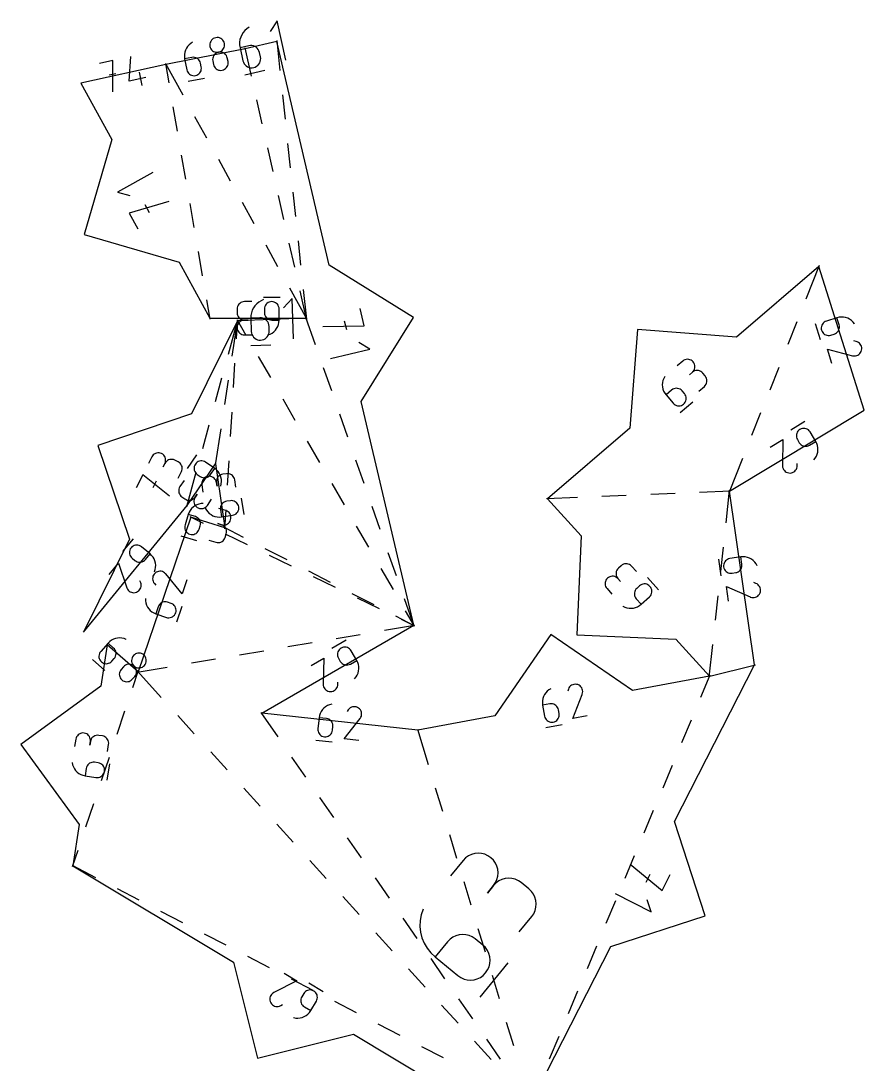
# Model space of a CAD drawing. Extents: x -2 to 214, y 3 to 282.
# Drawn here: x 163.34 to 182.45, y 21.53 to 45.17 of the extents above; entities that cross this region are included whole.
import ezdxf

# ---------------------------------------------------------------- set-up
doc = ezdxf.new("R2010")
doc.units = 0
doc.layers.add('Layer_1', color=7, linetype='CONTINUOUS')

msp = doc.modelspace()

# ---------------------------------------------------------------- linework, layer by layer
at = {"layer": 'Layer_1', "color": 1}
for points in [[(169.345056, 44.281035), (169.143083, 45.173058), (168.989689, 44.929793)], [(168.511618, 45.030081), (168.511618, 45.030081), (168.459689, 44.995967), (168.414107, 44.955507), (168.375245, 44.909554), (168.343477, 44.858952), (168.319167, 44.804532), (168.302696, 44.747135), (168.294434, 44.687604), (168.294748, 44.626775), (168.304012, 44.565487), (168.371142, 44.269005), (168.371142, 44.269005), (168.38241, 44.234098), (168.399223, 44.202641), (168.420891, 44.175071), (168.446721, 44.151819), (168.476027, 44.133323), (168.508112, 44.120017), (168.542282, 44.112329), (168.577852, 44.110707), (168.614128, 44.115557), (168.614128, 44.115557), (168.649032, 44.126822), (168.680468, 44.143628), (168.708006, 44.165288), (168.731219, 44.191119), (168.749676, 44.220428), (168.762944, 44.25253), (168.770592, 44.286736), (168.77218, 44.322359), (168.767301, 44.358717), (168.74496, 44.457396), (168.74496, 44.457396), (168.733706, 44.492289), (168.716924, 44.523704), (168.695303, 44.551213), (168.669518, 44.574391), (168.640259, 44.592809), (168.608202, 44.606038), (168.574032, 44.613658), (168.538433, 44.615246), (168.502086, 44.61036), (168.304002, 44.565508)], [(167.229987, 44.689421), (167.229987, 44.689421), (167.186423, 44.662469), (167.147949, 44.630154), (167.114886, 44.593166), (167.087564, 44.55218), (167.066302, 44.507878), (167.051436, 44.460952), (167.043283, 44.412074), (167.042154, 44.361937), (167.048409, 44.311222), (167.097043, 44.065375), (167.097043, 44.065375), (167.105541, 44.036352), (167.118689, 44.010052), (167.135923, 43.986843), (167.156687, 43.967101), (167.180418, 43.951198), (167.206559, 43.939507), (167.234549, 43.932399), (167.263826, 43.930247), (167.293829, 43.933422), (167.293829, 43.933422), (167.322845, 43.941917), (167.349131, 43.955058), (167.372315, 43.972287), (167.392029, 43.993052), (167.407897, 44.016787), (167.419556, 44.042942), (167.426629, 44.070959), (167.428746, 44.100286), (167.425535, 44.130353), (167.40935, 44.21218), (167.40935, 44.21218), (167.400862, 44.241192), (167.387742, 44.267456), (167.370544, 44.290616), (167.349819, 44.310298), (167.326119, 44.326134), (167.3, 44.337762), (167.272014, 44.34481), (167.242712, 44.346927), (167.212648, 44.343716), (167.048395, 44.311222)], [(167.950278, 44.660536), (167.950278, 44.660536), (167.941808, 44.689421), (167.928688, 44.715625), (167.911473, 44.738757), (167.890722, 44.758449), (167.867002, 44.774324), (167.840864, 44.785997), (167.812878, 44.793099), (167.783594, 44.795251), (167.753576, 44.792076), (167.753576, 44.792076), (167.72461, 44.783592), (167.698349, 44.770454), (167.675172, 44.753231), (167.655451, 44.732488), (167.639559, 44.708778), (167.627871, 44.682669), (167.620763, 44.654718), (167.618611, 44.625498), (167.621786, 44.595561), (167.621786, 44.595561), (167.630284, 44.566538), (167.643429, 44.540231), (167.660665, 44.517015), (167.68143, 44.497263), (167.705165, 44.481356), (167.731306, 44.469655), (167.759295, 44.462546), (167.788576, 44.460394), (167.818579, 44.463569), (167.818579, 44.463569), (167.847535, 44.472053), (167.873786, 44.485194), (167.896959, 44.502428), (167.91668, 44.523199), (167.932565, 44.546948), (167.944246, 44.573117), (167.951347, 44.601145), (167.953499, 44.630475), (167.950289, 44.66055)], [(169.134469, 44.724829), (169.206471, 44.049796)], [(167.70303, 44.184801), (167.70303, 44.184801), (167.711525, 44.155792), (167.724663, 44.129524), (167.741885, 44.106371), (167.762639, 44.086693), (167.786357, 44.07086), (167.812483, 44.059236), (167.840462, 44.052184), (167.869729, 44.050068), (167.899732, 44.053278), (167.899732, 44.053278), (167.928692, 44.061745), (167.954953, 44.074843), (167.978137, 44.092017), (167.997868, 44.112714), (168.013771, 44.136385), (168.025469, 44.16248), (168.032578, 44.190449), (168.03473, 44.219736), (168.031555, 44.249796), (168.015366, 44.33162), (168.015366, 44.33162), (168.006871, 44.360643), (167.99373, 44.386946), (167.9765, 44.410155), (167.955739, 44.429897), (167.932011, 44.445803), (167.905874, 44.457494), (167.877881, 44.464599), (167.848601, 44.466751), (167.818583, 44.463576), (167.818583, 44.463576), (167.789616, 44.455092), (167.763355, 44.441951), (167.740182, 44.424718), (167.720465, 44.40395), (167.704579, 44.380204), (167.692902, 44.354046), (167.685808, 44.326025), (167.683656, 44.296705), (167.686866, 44.266645), (167.703055, 44.184822)], [(168.562806, 43.921374), (168.417603, 44.562668)], [(165.421881, 43.564025), (165.422361, 44.273697), (165.121593, 44.207043)], [(166.168119, 43.887144), (165.792577, 43.803921), (165.825992, 44.363144)], [(166.088871, 43.711835), (166.022302, 44.012218)], [(166.614189, 44.204828), (167.007437, 43.49354)], [(166.696912, 43.769758), (166.621139, 44.207276)], [(168.416481, 43.953565), (168.862495, 44.054552)], [(165.489107, 43.97251), (165.338746, 43.939186)], [(167.127308, 43.804411), (167.497146, 43.877574)], [(168.807821, 42.839257), (168.685312, 43.380319)], [(169.26531, 43.498172), (169.32415, 42.946547)], [(166.886251, 42.676524), (166.791583, 43.223143)], [(167.275852, 43.00804), (167.544266, 42.522547)], [(169.38299, 42.394919), (169.44183, 41.843295)], [(167.075594, 41.58329), (166.980923, 42.129909)], [(169.052836, 41.757143), (168.93033, 42.298202)], [(167.812681, 42.037047), (168.081095, 41.551554)], [(166.331131, 41.733852), (165.529824, 41.293967), (165.805809, 41.213646)], [(169.297851, 40.675025), (169.175345, 41.216084)], [(169.50067, 41.29167), (169.559509, 40.740042)], [(166.691701, 41.077033), (165.792601, 40.815286), (165.988217, 40.458956)], [(166.149436, 41.011173), (166.247229, 40.833034)], [(167.264933, 40.490057), (167.170265, 41.036675)], [(168.349506, 41.066058), (168.617921, 40.580562)], [(168.886335, 40.095065), (169.15475, 39.609569)], [(169.542869, 39.592907), (169.42036, 40.133966)], [(169.618349, 40.188418), (169.677189, 39.636793)], [(167.454276, 39.396823), (167.359605, 39.943442)], [(181.43033, 39.630298), (181.127001, 38.867424)], [(169.423164, 39.124073), (169.816416, 38.412778)], [(169.810578, 38.410559), (169.665375, 39.051849)], [(169.736029, 39.085169), (169.808031, 38.410135)], [(167.624721, 38.412686), (167.548944, 38.850204)], [(168.57243, 38.81051), (168.404995, 38.81069), (168.404995, 38.81069), (168.374878, 38.808009), (168.346532, 38.800255), (168.32043, 38.78789), (168.297048, 38.771394), (168.276852, 38.751247), (168.260314, 38.727921), (168.247906, 38.701897), (168.240106, 38.673646), (168.23739, 38.64366), (168.237302, 38.559822), (168.237302, 38.559822), (168.239983, 38.529836), (168.247723, 38.501582), (168.260074, 38.47553), (168.276559, 38.452169), (168.296713, 38.431972), (168.320064, 38.415423), (168.346137, 38.402999), (168.374465, 38.395178), (168.404575, 38.392426), (168.488413, 38.392334), (168.404575, 38.392426), (168.404575, 38.392426), (168.374458, 38.389745), (168.346113, 38.381984), (168.320014, 38.369601), (168.296628, 38.353077), (168.276432, 38.332884), (168.259894, 38.309498), (168.24749, 38.283393), (168.239687, 38.255044), (168.23697, 38.224923), (168.23697, 38.224923), (168.239651, 38.194941), (168.247395, 38.166683), (168.259746, 38.140634), (168.276231, 38.11727), (168.296385, 38.097077), (168.319735, 38.080524), (168.345809, 38.0681), (168.374134, 38.060279), (168.404247, 38.057527), (168.571682, 38.057347)], [(168.839345, 38.85587), (168.839345, 38.85587), (168.781963, 38.832029), (168.729635, 38.800784), (168.682888, 38.762885), (168.642238, 38.719095), (168.608205, 38.670161), (168.58132, 38.616845), (168.562097, 38.559897), (168.551062, 38.500076), (168.548734, 38.438139), (168.559395, 38.134337), (168.559395, 38.134337), (168.563953, 38.097941), (168.574603, 38.063902), (168.59075, 38.032772), (168.611793, 38.005115), (168.637133, 37.981479), (168.666174, 37.962418), (168.698312, 37.948494), (168.732955, 37.940253), (168.769499, 37.938242), (168.769499, 37.938242), (168.805888, 37.9428), (168.839906, 37.953447), (168.871004, 37.969593), (168.898626, 37.99064), (168.922223, 38.015994), (168.941245, 38.045056), (168.955138, 38.07724), (168.963354, 38.111939), (168.965329, 38.148568), (168.961784, 38.249681), (168.961784, 38.249681), (168.957233, 38.286063), (168.946607, 38.320057), (168.930496, 38.351116), (168.909485, 38.378692), (168.884173, 38.402247), (168.855146, 38.421223), (168.822998, 38.43508), (168.788316, 38.443268), (168.751698, 38.445244), (168.548723, 38.438125)], [(169.211127, 38.904095), (168.834124, 38.904518)], [(168.937735, 38.05613), (168.937735, 38.05613), (168.98572, 38.074062), (169.029764, 38.098248), (169.069406, 38.128075), (169.104204, 38.162944), (169.133696, 38.202247), (169.157438, 38.24537), (169.174971, 38.291711), (169.185844, 38.34067), (169.189608, 38.391632), (169.189876, 38.642242), (169.189876, 38.642242), (169.187195, 38.672362), (169.179434, 38.700725), (169.167058, 38.726852), (169.150545, 38.750266), (169.130373, 38.770494), (169.107015, 38.787061), (169.080952, 38.799493), (169.052659, 38.807314), (169.02261, 38.810065), (169.02261, 38.810065), (168.992493, 38.807384), (168.964148, 38.799627), (168.938049, 38.787251), (168.914663, 38.770734), (168.894467, 38.750552), (168.877929, 38.72717), (168.865521, 38.701071), (168.857722, 38.672725), (168.855005, 38.642609), (168.854917, 38.559198), (168.854917, 38.559198), (168.857598, 38.529088), (168.865338, 38.500767), (168.877689, 38.474697), (168.894178, 38.45135), (168.914328, 38.431193), (168.937679, 38.414693), (168.963752, 38.402318), (168.99208, 38.394539), (169.02219, 38.391823), (169.189629, 38.391643)], [(169.518471, 37.964538), (169.486396, 38.878578), (169.290326, 38.668185)], [(170.180853, 38.25081), (171.117214, 38.261729), (171.02438, 38.657478)], [(168.041147, 37.621218), (168.253286, 38.398928)], [(168.124956, 37.576917), (168.250803, 38.399457)], [(168.222782, 37.970592), (168.248792, 38.399672)], [(168.236339, 38.39673), (168.438043, 38.048016)], [(170.014988, 37.833972), (169.798351, 38.453146)], [(170.720907, 38.168761), (170.674495, 38.36661)], [(180.92203, 38.35192), (180.717063, 37.836423)], [(181.336283, 38.312021), (181.449369, 37.952424)], [(182.227107, 38.306574), (182.227107, 38.306574), (182.195565, 38.346928), (182.15925, 38.381645), (182.118871, 38.410467), (182.075155, 38.433151), (182.028803, 38.449442), (181.980536, 38.459097), (181.931073, 38.461884), (181.88112, 38.457517), (181.831396, 38.445766), (181.592357, 38.370589), (181.592357, 38.370589), (181.564438, 38.358979), (181.53973, 38.343037), (181.518546, 38.323373), (181.501189, 38.300584), (181.487974, 38.275261), (181.479207, 38.248002), (181.4752, 38.21941), (181.476258, 38.190076), (181.482693, 38.160601), (181.482693, 38.160601), (181.494303, 38.13269), (181.510234, 38.107999), (181.529891, 38.086836), (181.552677, 38.069511), (181.578003, 38.056327), (181.605272, 38.047596), (181.63389, 38.043624), (181.663266, 38.044718), (181.692804, 38.051184), (181.772366, 38.076203), (181.772366, 38.076203), (181.80027, 38.087806), (181.824947, 38.103713), (181.846086, 38.123334), (181.863386, 38.146081), (181.876537, 38.171365), (181.885244, 38.198596), (181.889195, 38.227181), (181.888101, 38.256536), (181.881632, 38.286063), (181.831407, 38.445769)], [(168.545115, 37.815987), (169.002135, 37.832024)], [(170.351975, 37.521329), (171.241924, 37.730093), (170.997612, 37.881519)], [(181.718204, 37.411718), (181.61775, 37.731126), (182.185719, 37.585408), (182.185719, 37.585408), (182.186248, 37.585193), (182.186813, 37.584995), (182.187377, 37.584808), (182.187941, 37.584635), (182.188506, 37.584477), (182.189106, 37.584328), (182.189705, 37.584194), (182.19034, 37.584067), (182.191011, 37.583944), (182.191011, 37.583944), (182.221011, 37.579989), (182.250372, 37.5814), (182.278538, 37.58781), (182.304954, 37.598856), (182.329056, 37.614166), (182.350293, 37.633382), (182.368105, 37.656126), (182.38193, 37.682037), (182.391215, 37.710743), (182.391215, 37.710743), (182.394976, 37.740757), (182.393459, 37.770129), (182.386979, 37.798292), (182.375898, 37.824694), (182.360573, 37.848774), (182.341347, 37.869973), (182.318568, 37.887742), (182.292589, 37.901514), (182.263753, 37.910733), (182.216926, 37.919055)], [(168.155648, 36.863117), (168.189215, 37.416854)], [(168.715806, 37.567811), (168.993573, 37.087603)], [(178.699407, 36.782115), (178.82659, 36.891014), (178.82659, 36.891014), (178.847711, 36.912654), (178.864171, 36.936995), (178.875926, 36.963376), (178.882932, 36.991122), (178.885155, 37.019566), (178.882509, 37.048036), (178.874974, 37.075866), (178.862503, 37.102381), (178.84504, 37.126917), (178.790515, 37.1906), (178.790515, 37.1906), (178.768967, 37.211622), (178.744693, 37.228023), (178.718358, 37.239749), (178.69063, 37.246741), (178.662185, 37.248964), (178.633688, 37.246318), (178.605808, 37.238768), (178.579219, 37.226255), (178.554584, 37.208726), (178.490904, 37.154197), (178.554584, 37.208726), (178.554584, 37.208726), (178.575702, 37.230365), (178.592155, 37.254714), (178.603903, 37.281105), (178.610888, 37.308876), (178.613075, 37.337352), (178.610394, 37.365871), (178.602809, 37.393758), (178.590271, 37.420354), (178.572728, 37.444988), (178.572728, 37.444988), (178.55118, 37.46601), (178.526905, 37.482411), (178.500567, 37.494137), (178.472842, 37.501129), (178.444394, 37.503317), (178.415897, 37.500671), (178.38802, 37.493121), (178.361428, 37.480608), (178.336797, 37.463075), (178.209613, 37.354176)], [(170.381404, 36.786712), (170.198196, 37.31034)], [(180.512095, 37.320923), (180.307124, 36.80542)], [(167.749167, 36.550817), (167.895157, 37.086019)], [(167.957157, 36.480169), (168.041055, 37.028541)], [(177.930919, 37.116721), (177.930919, 37.116721), (177.906182, 37.071862), (177.888508, 37.02483), (177.877847, 36.976376), (177.874147, 36.927255), (177.877357, 36.878223), (177.887425, 36.830037), (177.904298, 36.783449), (177.927924, 36.739217), (177.958256, 36.698091), (178.12125, 36.507728), (178.12125, 36.507728), (178.142896, 36.486604), (178.167255, 36.470136), (178.193657, 36.458368), (178.221439, 36.451351), (178.249922, 36.449128), (178.278433, 36.451774), (178.30631, 36.459313), (178.332874, 36.471805), (178.357459, 36.489299), (178.357459, 36.489299), (178.378576, 36.510935), (178.395033, 36.535284), (178.406781, 36.561668), (178.413773, 36.589432), (178.41596, 36.617904), (178.413279, 36.646412), (178.405698, 36.674299), (178.39316, 36.700892), (178.375617, 36.725523), (178.321366, 36.788885), (178.321366, 36.788885), (178.299741, 36.809999), (178.275421, 36.826452), (178.249072, 36.838193), (178.221357, 36.845174), (178.192934, 36.847362), (178.164469, 36.84468), (178.136624, 36.837089), (178.11006, 36.824547), (178.085439, 36.807004), (177.958252, 36.698105)], [(169.271339, 36.607395), (169.549102, 36.12719)], [(178.275643, 36.295166), (178.562017, 36.540367)], [(168.088511, 35.755641), (168.122078, 36.309379)], [(170.74782, 35.739456), (170.564612, 36.26308)], [(180.102157, 36.289923), (179.897189, 35.774423)], [(167.457187, 35.480418), (167.603177, 36.015621)], [(181.106279, 36.092438), (180.783092, 35.8984)], [(181.309274, 35.225028), (181.309274, 35.225028), (181.341137, 35.265136), (181.3664, 35.308562), (181.38498, 35.354558), (181.396813, 35.40237), (181.401815, 35.451243), (181.39991, 35.500428), (181.391034, 35.549171), (181.375106, 35.596718), (181.352056, 35.642315), (181.223073, 35.85715), (181.223073, 35.85715), (181.205254, 35.881579), (181.183982, 35.901875), (181.159908, 35.917877), (181.13369, 35.929423), (181.105979, 35.936348), (181.077429, 35.9385), (181.048688, 35.935713), (181.020416, 35.927822), (180.993263, 35.91467), (180.993263, 35.91467), (180.96884, 35.896855), (180.948559, 35.875596), (180.932578, 35.851537), (180.92106, 35.825329), (180.914167, 35.797622), (180.91205, 35.769068), (180.914872, 35.740313), (180.922803, 35.712006), (180.935993, 35.6848), (180.978923, 35.613295), (180.978923, 35.613295), (180.996727, 35.588873), (181.017964, 35.568602), (181.041985, 35.552635), (181.068147, 35.541135), (181.095805, 35.534259), (181.124316, 35.532178), (181.153033, 35.535), (181.181315, 35.542941), (181.20851, 35.556138), (181.352045, 35.642311)], [(167.74741, 35.109257), (167.873256, 35.931797)], [(169.826869, 35.646982), (170.104632, 35.166774)], [(180.32023, 35.510591), (180.607299, 35.682944), (180.598427, 35.096652), (180.598427, 35.096652), (180.598342, 35.096053), (180.598279, 35.095488), (180.598226, 35.094924), (180.598187, 35.094324), (180.598166, 35.093724), (180.598162, 35.093125), (180.59817, 35.09249), (180.598194, 35.091855), (180.598233, 35.091184), (180.598233, 35.091184), (180.601408, 35.061092), (180.609645, 35.032877), (180.622465, 35.00699), (180.639381, 34.983887), (180.659906, 34.964029), (180.683552, 34.947875), (180.709831, 34.935877), (180.738254, 34.928494), (180.768339, 34.926165), (180.768339, 34.926165), (180.798403, 34.929517), (180.8266, 34.937878), (180.852466, 34.950761), (180.875545, 34.967705), (180.895374, 34.988237), (180.911493, 35.011887), (180.923438, 35.03819), (180.930754, 35.06667), (180.932977, 35.096861), (180.930119, 35.144337)], [(166.902098, 34.807692), (166.976298, 34.957707), (166.976298, 34.957707), (166.987223, 34.985887), (166.992804, 35.014723), (166.993263, 35.043588), (166.988818, 35.071845), (166.979684, 35.098857), (166.966088, 35.123996), (166.948245, 35.146627), (166.926376, 35.166111), (166.900697, 35.181816), (166.825584, 35.218971), (166.825584, 35.218971), (166.797528, 35.22984), (166.768776, 35.235396), (166.739961, 35.235855), (166.711728, 35.231396), (166.684713, 35.222262), (166.659553, 35.208649), (166.636883, 35.190774), (166.617346, 35.168838), (166.601581, 35.143053), (166.564426, 35.06794), (166.601581, 35.143053), (166.601581, 35.143053), (166.612503, 35.171233), (166.618077, 35.200073), (166.618521, 35.228944), (166.614048, 35.257212), (166.604879, 35.284246), (166.591227, 35.309416), (166.573313, 35.332079), (166.551349, 35.351608), (166.525557, 35.367374), (166.525557, 35.367374), (166.497501, 35.378243), (166.468746, 35.383799), (166.439934, 35.384258), (166.411702, 35.379799), (166.384686, 35.370665), (166.359526, 35.357052), (166.336856, 35.339173), (166.317319, 35.317241), (166.301554, 35.291456), (166.22735, 35.141441)], [(167.320291, 35.336693), (167.107143, 35.025726)], [(179.692219, 35.258923), (179.38889, 34.496045)], [(167.865915, 34.632358), (167.865915, 34.632358), (167.878199, 34.682089), (167.883095, 34.732099), (167.880838, 34.781657), (167.871697, 34.830065), (167.855907, 34.876593), (167.83371, 34.920535), (167.805354, 34.961168), (167.771081, 34.997776), (167.73114, 35.029649), (167.524426, 35.171335), (167.524426, 35.171335), (167.498052, 35.186138), (167.470261, 35.195741), (167.44171, 35.200274), (167.413061, 35.19985), (167.384977, 35.194619), (167.35812, 35.184692), (167.333143, 35.170192), (167.310717, 35.151255), (167.291498, 35.127993), (167.291498, 35.127993), (167.276702, 35.101627), (167.267107, 35.073849), (167.262587, 35.04532), (167.263011, 35.016692), (167.268271, 34.988628), (167.278233, 34.961782), (167.292775, 34.936809), (167.311768, 34.914365), (167.335087, 34.895114), (167.403889, 34.847955), (167.403889, 34.847955), (167.430245, 34.833159), (167.457995, 34.82356), (167.486481, 34.819037), (167.51506, 34.819461), (167.543078, 34.824717), (167.569878, 34.834676), (167.594809, 34.849214), (167.617224, 34.868204), (167.636465, 34.891523), (167.731129, 35.029632)], [(168.021377, 34.648162), (168.054944, 35.201904)], [(171.114236, 34.692196), (170.931028, 35.215824)], [(166.702517, 34.404146), (166.101254, 34.888475), (165.95266, 34.58807)], [(167.037007, 34.756656), (166.942343, 34.618547), (166.942343, 34.618547), (166.927547, 34.59218), (166.917948, 34.564406), (166.913419, 34.53588), (166.913842, 34.507267), (166.919074, 34.479221), (166.928994, 34.452406), (166.943472, 34.427472), (166.962384, 34.405088), (166.9856, 34.385907), (167.054752, 34.338508), (167.054752, 34.338508), (167.081006, 34.32378), (167.108699, 34.31422), (167.137171, 34.309715), (167.165764, 34.310138), (167.19381, 34.31537), (167.220653, 34.325304), (167.245626, 34.33981), (167.268073, 34.358779), (167.287328, 34.38209), (167.334727, 34.451242), (167.287328, 34.38209), (167.287328, 34.38209), (167.272532, 34.35572), (167.26294, 34.327943), (167.258428, 34.29941), (167.258852, 34.270778), (167.264118, 34.242708), (167.274088, 34.215858), (167.288633, 34.190881), (167.30763, 34.168438), (167.330952, 34.149187), (167.330952, 34.149187), (167.357206, 34.134458), (167.384899, 34.124898), (167.413375, 34.120386), (167.441964, 34.120809), (167.470014, 34.126044), (167.496853, 34.135975), (167.52183, 34.150485), (167.544273, 34.169454), (167.563528, 34.192765), (167.658192, 34.330871)], [(167.099057, 34.16751), (167.311197, 34.945219)], [(168.209358, 34.603988), (168.184992, 34.769645), (168.184992, 34.769645), (168.177936, 34.799042), (168.166108, 34.825945), (168.150053, 34.849951), (168.130308, 34.870663), (168.107413, 34.887688), (168.081917, 34.900628), (168.054355, 34.909084), (168.025268, 34.912661), (167.995201, 34.910968), (167.912256, 34.898765), (167.912256, 34.898765), (167.882989, 34.891734), (167.856171, 34.879934), (167.832214, 34.863897), (167.81152, 34.844162), (167.794499, 34.821267), (167.781548, 34.795744), (167.773082, 34.768132), (167.769497, 34.73896), (167.771191, 34.708777), (167.78339, 34.625835), (167.771191, 34.708777), (167.771191, 34.708777), (167.764132, 34.738177), (167.752296, 34.765077), (167.736223, 34.78908), (167.716447, 34.809788), (167.693513, 34.826806), (167.667954, 34.839735), (167.640314, 34.84818), (167.611125, 34.851743), (167.580934, 34.850015), (167.580934, 34.850015), (167.551664, 34.842984), (167.524846, 34.831187), (167.500889, 34.81515), (167.480195, 34.795415), (167.463173, 34.77252), (167.450223, 34.746997), (167.441756, 34.719381), (167.438172, 34.690214), (167.439865, 34.66003), (167.464232, 34.494373)], [(166.402085, 34.739677), (166.3278, 34.589492)], [(170.382399, 34.686566), (170.660166, 34.206361)], [(179.41926, 34.517596), (178.720048, 34.488241)], [(179.319093, 33.798328), (179.399484, 34.538727)], [(167.516686, 34.132034), (167.516686, 34.132034), (167.541462, 34.087196), (167.571843, 34.047177), (167.60716, 34.012333), (167.646755, 33.983025), (167.689953, 33.959614), (167.736093, 33.942452), (167.784508, 33.9319), (167.834528, 33.928323), (167.885491, 33.932073), (168.133433, 33.968547), (168.133433, 33.968547), (168.162838, 33.975606), (168.189754, 33.987441), (168.213786, 34.00351), (168.234525, 34.023277), (168.251579, 34.046197), (168.26454, 34.071731), (168.273017, 34.099336), (168.276605, 34.128471), (168.274911, 34.158599), (168.274911, 34.158599), (168.267856, 34.187996), (168.256024, 34.214898), (168.239955, 34.238901), (168.220189, 34.25961), (168.197262, 34.276631), (168.17171, 34.28956), (168.144077, 34.298009), (168.114891, 34.301572), (168.084701, 34.299844), (168.002179, 34.287705), (168.002179, 34.287705), (167.972786, 34.280656), (167.945904, 34.268845), (167.921926, 34.252808), (167.901249, 34.233077), (167.884263, 34.210185), (167.871365, 34.184669), (167.862948, 34.157064), (167.859403, 34.1279), (167.861131, 34.097716), (167.885501, 33.932062)], [(168.395572, 33.98591), (168.340705, 34.358902)], [(175.948717, 34.371902), (175.249508, 34.342551)], [(177.057251, 34.418437), (176.502984, 34.395171)], [(178.165784, 34.464972), (177.611518, 34.441706)], [(167.472102, 34.235314), (167.472102, 34.235314), (167.42096, 34.232421), (167.37173, 34.222374), (167.325022, 34.205635), (167.281458, 34.182644), (167.241643, 34.15385), (167.206189, 34.119698), (167.175709, 34.080631), (167.150817, 34.037095), (167.13212, 33.98954), (167.057592, 33.750269), (167.057592, 33.750269), (167.051217, 33.720706), (167.050229, 33.691316), (167.054304, 33.662699), (167.063137, 33.63544), (167.076409, 33.610146), (167.093804, 33.587402), (167.115013, 33.567805), (167.139722, 33.551948), (167.167609, 33.540433), (167.167609, 33.540433), (167.197165, 33.534055), (167.226534, 33.533067), (167.25513, 33.537152), (167.282361, 33.545997), (167.30763, 33.559289), (167.330353, 33.576716), (167.349935, 33.597968), (167.365789, 33.622726), (167.377321, 33.650683), (167.402125, 33.730319), (167.402125, 33.730319), (167.408503, 33.759865), (167.409491, 33.789212), (167.405424, 33.817766), (167.396597, 33.844951), (167.383322, 33.870175), (167.365913, 33.892855), (167.344675, 33.912399), (167.319928, 33.928224), (167.291974, 33.939749), (167.132113, 33.98954)], [(167.597437, 33.406561), (167.757298, 33.35677), (167.757298, 33.35677), (167.786854, 33.350395), (167.816223, 33.349408), (167.844815, 33.353482), (167.872036, 33.362305), (167.897298, 33.375566), (167.920003, 33.392944), (167.939564, 33.414121), (167.95539, 33.438787), (167.96688, 33.466622), (167.991814, 33.546667), (167.991814, 33.546667), (167.998154, 33.576092), (167.999142, 33.605373), (167.995067, 33.633912), (167.986244, 33.661111), (167.97298, 33.686374), (167.955588, 33.7091), (167.934365, 33.728693), (167.909628, 33.744557), (167.881681, 33.756093), (167.801635, 33.781024), (167.881681, 33.756093), (167.881681, 33.756093), (167.911236, 33.749719), (167.940609, 33.748731), (167.969205, 33.752823), (167.996436, 33.761671), (168.021709, 33.774974), (168.044435, 33.792408), (168.064021, 33.813663), (168.079875, 33.838428), (168.091404, 33.866386), (168.091404, 33.866386), (168.097746, 33.895811), (168.098734, 33.925092), (168.09466, 33.953635), (168.085837, 33.98083), (168.072572, 34.006093), (168.055177, 34.028819), (168.033957, 34.048416), (168.00922, 34.064276), (167.981273, 34.075812), (167.821409, 34.125607)], [(167.9618, 33.665352), (167.98781, 34.094428)], [(171.480653, 33.64494), (171.297444, 34.168565)], [(167.166198, 33.939203), (167.467199, 33.793047)], [(167.943434, 33.697694), (168.37672, 33.473607)], [(170.937929, 33.726153), (171.215695, 33.245945)], [(165.880665, 33.436967), (165.64193, 33.145244)], [(166.959692, 33.506461), (167.319642, 33.394344)], [(167.966238, 33.550741), (168.465277, 33.308432)], [(166.3645, 32.688969), (166.3645, 32.688969), (166.380957, 32.737472), (166.39008, 32.786875), (166.392048, 32.836444), (166.387049, 32.885445), (166.375263, 32.93314), (166.35688, 32.9788), (166.332073, 33.021688), (166.301035, 33.061068), (166.263948, 33.096212), (166.070026, 33.254909), (166.070026, 33.254909), (166.045007, 33.271892), (166.018132, 33.283816), (165.990072, 33.290755), (165.961497, 33.292766), (165.93307, 33.289943), (165.905469, 33.28233), (165.87936, 33.270004), (165.85541, 33.253039), (165.834289, 33.231495), (165.834289, 33.231495), (165.81731, 33.20648), (165.805393, 33.179623), (165.798471, 33.151584), (165.796475, 33.123027), (165.799336, 33.094621), (165.806984, 33.067027), (165.819349, 33.040914), (165.836367, 33.016943), (165.857967, 32.995783), (165.922512, 32.942965), (165.922512, 32.942965), (165.947513, 32.925986), (165.974345, 32.914069), (166.002345, 32.907151), (166.030853, 32.90514), (166.05921, 32.907998), (166.086754, 32.915646), (166.112828, 32.928015), (166.136771, 32.945033), (166.15792, 32.96663), (166.263948, 33.096194)], [(168.869476, 33.218763), (169.362233, 32.963924)], [(171.847069, 32.597677), (171.663861, 33.121309)], [(179.199328, 32.695301), (179.259212, 33.246813)], [(165.337112, 32.623973), (165.549167, 32.883099), (165.738686, 32.328211), (165.738686, 32.328211), (165.738806, 32.327647), (165.73894, 32.327082), (165.739085, 32.326518), (165.739247, 32.325953), (165.739427, 32.325389), (165.739628, 32.324824), (165.739847, 32.324225), (165.740087, 32.323625), (165.740348, 32.32299), (165.740348, 32.32299), (165.753485, 32.295731), (165.770764, 32.27195), (165.791568, 32.251909), (165.815288, 32.235872), (165.841309, 32.224106), (165.86902, 32.216882), (165.897807, 32.214447), (165.927055, 32.217093), (165.956153, 32.22507), (165.956153, 32.22507), (165.98332, 32.23838), (166.007041, 32.255761), (166.027043, 32.276621), (166.043049, 32.300359), (166.054782, 32.32638), (166.061975, 32.354084), (166.064346, 32.382874), (166.061619, 32.412151), (166.053523, 32.441322), (166.034808, 32.485046)], [(168.964313, 33.066123), (169.463353, 32.823818)], [(177.289883, 32.691438), (177.177008, 32.815108), (177.177008, 32.815108), (177.154713, 32.83553), (177.129859, 32.851211), (177.103119, 32.862126), (177.075168, 32.868247), (177.046667, 32.869552), (177.018294, 32.86601), (176.990717, 32.8576), (176.964608, 32.844293), (176.94064, 32.826065), (176.878717, 32.769547), (176.878717, 32.769547), (176.85839, 32.747346), (176.842762, 32.722564), (176.831879, 32.695869), (176.825765, 32.667933), (176.82446, 32.639435), (176.828009, 32.611033), (176.836437, 32.583407), (176.849786, 32.557227), (176.868091, 32.533164), (176.924606, 32.471241), (176.868091, 32.533164), (176.868091, 32.533164), (176.845792, 32.553583), (176.820932, 32.569257), (176.794181, 32.580162), (176.766206, 32.586265), (176.737673, 32.587535), (176.709257, 32.583954), (176.68162, 32.575487), (176.655437, 32.562113), (176.63137, 32.543797), (176.63137, 32.543797), (176.611043, 32.521593), (176.595419, 32.496811), (176.584532, 32.470116), (176.578418, 32.442183), (176.577113, 32.413682), (176.580659, 32.38528), (176.58909, 32.357658), (176.602436, 32.331478), (176.620741, 32.307411), (176.733616, 32.183742)], [(179.144055, 32.97178), (179.197924, 32.598689)], [(180.022443, 32.823328), (180.022443, 32.823328), (179.997791, 32.868229), (179.967523, 32.908322), (179.932301, 32.943258), (179.89279, 32.972669), (179.84966, 32.996196), (179.803569, 33.013478), (179.755193, 33.024154), (179.705187, 33.027865), (179.654221, 33.024252), (179.406211, 32.988442), (179.406211, 32.988442), (179.376789, 32.981464), (179.349844, 32.969702), (179.325774, 32.9537), (179.304985, 32.933991), (179.287872, 32.911116), (179.274844, 32.885621), (179.266292, 32.858045), (179.26263, 32.828923), (179.264253, 32.798796), (179.264253, 32.798796), (179.271228, 32.769381), (179.282986, 32.74245), (179.298988, 32.718408), (179.318697, 32.697647), (179.341575, 32.680569), (179.367091, 32.667569), (179.3947, 32.659053), (179.423871, 32.655409), (179.454062, 32.657032), (179.536608, 32.668952), (179.536608, 32.668952), (179.566016, 32.675923), (179.592926, 32.68766), (179.616943, 32.70363), (179.637669, 32.723305), (179.654715, 32.746147), (179.667679, 32.771625), (179.676171, 32.799205), (179.67979, 32.828355), (179.678132, 32.858542), (179.65421, 33.024238)], [(167.099177, 32.503073), (166.991361, 32.186073), (166.619424, 32.639379), (166.619424, 32.639379), (166.61911, 32.639873), (166.618789, 32.640367), (166.618454, 32.640825), (166.618105, 32.641284), (166.617741, 32.641742), (166.617353, 32.642201), (166.616944, 32.64266), (166.616507, 32.643154), (166.616045, 32.643647), (166.616045, 32.643647), (166.59419, 32.664574), (166.569672, 32.680795), (166.543164, 32.692278), (166.51533, 32.698984), (166.486836, 32.700889), (166.458349, 32.697972), (166.43054, 32.690154), (166.404071, 32.677433), (166.379609, 32.659766), (166.379609, 32.659766), (166.358831, 32.637781), (166.342705, 32.613189), (166.331282, 32.586642), (166.324608, 32.558801), (166.322731, 32.530318), (166.325705, 32.501852), (166.333572, 32.474057), (166.346385, 32.447591), (166.364189, 32.423105), (166.397037, 32.388713)], [(169.854986, 32.709081), (170.347742, 32.454237)], [(171.493462, 32.765737), (171.771225, 32.285532)], [(169.962392, 32.581509), (170.461432, 32.3392)], [(176.979791, 31.912734), (176.979791, 31.912734), (177.025409, 31.88943), (177.072978, 31.873258), (177.121746, 31.864136), (177.170962, 31.861984), (177.219864, 31.866746), (177.267711, 31.878331), (177.313741, 31.896676), (177.3572, 31.921691), (177.397346, 31.953311), (177.582449, 32.122256), (177.582449, 32.122256), (177.602875, 32.144555), (177.618566, 32.169426), (177.629488, 32.196191), (177.635623, 32.224177), (177.636928, 32.252717), (177.633386, 32.281129), (177.624969, 32.308752), (177.611641, 32.33491), (177.593378, 32.358928), (177.593378, 32.358928), (177.571082, 32.379346), (177.546225, 32.395027), (177.519481, 32.405935), (177.49151, 32.412042), (177.462984, 32.413312), (177.434571, 32.409738), (177.406942, 32.401275), (177.380759, 32.387901), (177.356696, 32.369588), (177.295086, 32.313359), (177.295086, 32.313359), (177.274668, 32.291074), (177.258994, 32.266246), (177.248093, 32.23954), (177.241993, 32.211615), (177.240723, 32.183138), (177.244308, 32.154775), (177.252774, 32.127184), (177.266152, 32.101029), (177.284468, 32.076973), (177.397343, 31.953304)], [(177.790013, 32.283317), (177.535864, 32.561775)], [(179.376422, 32.021824), (179.328575, 32.353223), (179.865764, 32.118174), (179.865764, 32.118174), (179.866258, 32.117874), (179.866752, 32.117592), (179.867281, 32.117321), (179.86781, 32.11706), (179.868339, 32.116813), (179.868904, 32.116569), (179.869468, 32.116336), (179.870068, 32.116111), (179.870703, 32.115885), (179.870703, 32.115885), (179.899677, 32.107161), (179.928883, 32.103844), (179.957712, 32.105644), (179.98556, 32.112304), (180.011811, 32.123547), (180.035859, 32.139098), (180.05709, 32.158687), (180.074898, 32.182041), (180.08867, 32.208884), (180.08867, 32.208884), (180.097204, 32.237907), (180.100414, 32.267142), (180.098544, 32.295981), (180.091852, 32.323819), (180.080592, 32.350048), (180.06502, 32.374062), (180.045391, 32.395257), (180.02196, 32.413022), (179.994983, 32.426753), (179.950099, 32.442486)], [(170.840498, 32.199398), (171.333251, 31.944555)], [(166.159695, 32.082209), (166.159695, 32.082209), (166.161275, 32.031014), (166.170042, 31.981543), (166.185567, 31.934426), (166.207419, 31.890287), (166.235168, 31.849742), (166.268389, 31.813424), (166.306648, 31.781945), (166.349517, 31.755935), (166.396567, 31.736017), (166.633803, 31.65533), (166.633803, 31.65533), (166.663186, 31.64819), (166.692534, 31.646426), (166.721246, 31.649777), (166.748717, 31.657902), (166.77435, 31.67051), (166.797535, 31.687313), (166.817671, 31.708003), (166.834156, 31.732288), (166.846391, 31.759865), (166.846391, 31.759865), (166.853527, 31.789241), (166.855277, 31.818574), (166.851936, 31.847262), (166.843801, 31.874708), (166.831168, 31.900313), (166.814337, 31.923476), (166.793601, 31.943599), (166.769267, 31.960088), (166.741619, 31.972336), (166.662661, 31.999193), (166.662661, 31.999193), (166.633295, 32.006333), (166.60399, 32.008097), (166.575338, 32.004756), (166.547937, 31.996635), (166.522382, 31.98402), (166.499261, 31.967207), (166.479177, 31.946488), (166.462717, 31.922157), (166.450475, 31.894517), (166.396567, 31.736017)], [(170.960468, 32.096895), (171.459507, 31.854586)], [(172.246914, 31.454874), (172.030277, 32.074049)], [(179.079563, 31.592274), (179.139448, 32.143786)], [(166.874952, 31.551162), (166.996332, 31.908046)], [(171.826008, 31.689712), (172.259297, 31.465627)], [(172.048992, 31.805324), (172.250696, 31.45661)], [(171.577056, 31.363639), (172.261463, 31.479527)], [(171.958546, 31.612277), (172.259547, 31.466128)], [(170.483117, 31.17841), (171.030088, 31.271024)], [(165.724473, 31.157331), (165.724473, 31.157331), (165.676622, 31.175623), (165.627593, 31.186612), (165.57813, 31.19046), (165.52897, 31.187324), (165.480855, 31.177358), (165.434525, 31.160714), (165.390724, 31.137554), (165.350186, 31.108027), (165.31366, 31.072294), (165.147695, 30.88451), (165.147695, 30.88451), (165.129778, 30.860151), (165.116838, 30.833749), (165.10884, 30.805968), (165.105736, 30.777485), (165.107486, 30.74897), (165.114047, 30.721097), (165.125375, 30.694533), (165.141423, 30.669955), (165.162152, 30.648029), (165.162152, 30.648029), (165.186504, 30.630112), (165.212896, 30.617182), (165.240656, 30.609199), (165.269118, 30.60613), (165.297619, 30.607894), (165.325485, 30.614491), (165.352052, 30.625861), (165.376652, 30.641958), (165.398619, 30.662744), (165.453853, 30.725242), (165.453853, 30.725242), (165.471771, 30.749587), (165.4847, 30.77595), (165.49268, 30.803668), (165.495756, 30.832084), (165.493975, 30.860532), (165.487374, 30.888352), (165.476004, 30.914878), (165.459904, 30.939452), (165.439118, 30.961405), (165.31366, 31.072287)], [(169.389181, 30.99318), (169.936149, 31.085795)], [(170.711512, 31.135699), (170.38527, 30.946846)], [(170.900644, 30.265167), (170.900644, 30.265167), (170.933141, 30.304755), (170.959092, 30.347773), (170.978406, 30.393468), (170.991001, 30.441086), (170.996783, 30.489872), (170.995654, 30.539085), (170.987561, 30.587958), (170.972395, 30.635753), (170.950071, 30.681713), (170.824532, 30.898579), (170.824532, 30.898579), (170.807105, 30.923291), (170.78616, 30.943922), (170.762344, 30.960305), (170.736316, 30.972267), (170.708718, 30.979637), (170.680203, 30.982248), (170.651424, 30.979919), (170.623032, 30.972483), (170.595671, 30.959769), (170.595671, 30.959769), (170.570966, 30.942345), (170.550349, 30.921407), (170.533987, 30.897606), (170.522053, 30.871588), (170.514719, 30.843994), (170.512143, 30.815479), (170.514507, 30.786682), (170.521986, 30.758251), (170.534742, 30.730837), (170.576525, 30.658659), (170.576525, 30.658659), (170.593939, 30.633957), (170.614848, 30.613348), (170.638611, 30.597), (170.664586, 30.585083), (170.692131, 30.577767), (170.720603, 30.575227), (170.749362, 30.577626), (170.777768, 30.585111), (170.805171, 30.597871), (170.950061, 30.681744)], [(178.939292, 30.300363), (179.019679, 31.040759)], [(166.13839, 30.567141), (166.13839, 30.567141), (166.15622, 30.591394), (166.169093, 30.617719), (166.177044, 30.64544), (166.180117, 30.673881), (166.178346, 30.702368), (166.171777, 30.730227), (166.160446, 30.756787), (166.144391, 30.781372), (166.123655, 30.803308), (166.123655, 30.803308), (166.099338, 30.82119), (166.072968, 30.834102), (166.045215, 30.842082), (166.01676, 30.845186), (165.988269, 30.843422), (165.960421, 30.836878), (165.933892, 30.825579), (165.90935, 30.80957), (165.88747, 30.788894), (165.88747, 30.788894), (165.869549, 30.764545), (165.856606, 30.738136), (165.848605, 30.710351), (165.845497, 30.681864), (165.847243, 30.653342), (165.853798, 30.625462), (165.865118, 30.598894), (165.881166, 30.574313), (165.901892, 30.552384), (165.901892, 30.552384), (165.926202, 30.534509), (165.952568, 30.521608), (165.980328, 30.513635), (166.008801, 30.510566), (166.03732, 30.51233), (166.06521, 30.518916), (166.091799, 30.530272), (166.116416, 30.546362), (166.13839, 30.567141)], [(168.295242, 30.807951), (168.842213, 30.900562)], [(169.916281, 30.566471), (170.206063, 30.73422), (170.187835, 30.148143), (170.187835, 30.148143), (170.187743, 30.147544), (170.187669, 30.146979), (170.187609, 30.146415), (170.187563, 30.145815), (170.187531, 30.145215), (170.187517, 30.144615), (170.187514, 30.14398), (170.187528, 30.143345), (170.187556, 30.142675), (170.187556, 30.142675), (170.190237, 30.112537), (170.198023, 30.084192), (170.21043, 30.0581), (170.226976, 30.034736), (170.247179, 30.014553), (170.270565, 29.998022), (170.296649, 29.985608), (170.324953, 29.977769), (170.354992, 29.974982), (170.354992, 29.974982), (170.385108, 29.977875), (170.413433, 29.985781), (170.439503, 29.998252), (170.46285, 30.014825), (170.483004, 30.035039), (170.499496, 30.058428), (170.511861, 30.084537), (170.519633, 30.112897), (170.522349, 30.143049), (170.520233, 30.190561)], [(164.95856, 30.702174), (165.241051, 30.452513)], [(165.610187, 30.475165), (165.610187, 30.475165), (165.592276, 30.450816), (165.579365, 30.424439), (165.571403, 30.396703), (165.568344, 30.36827), (165.570143, 30.339811), (165.576747, 30.311987), (165.58811, 30.285466), (165.604186, 30.260916), (165.624922, 30.239001), (165.624922, 30.239001), (165.649222, 30.221112), (165.67556, 30.208179), (165.703278, 30.20016), (165.731701, 30.197021), (165.760167, 30.198749), (165.788008, 30.205279), (165.814558, 30.216589), (165.839147, 30.232644), (165.861107, 30.253412), (165.916345, 30.315914), (165.916345, 30.315914), (165.93427, 30.34027), (165.94721, 30.366671), (165.955211, 30.394449), (165.958319, 30.422929), (165.956569, 30.45144), (165.950011, 30.479313), (165.938683, 30.505878), (165.922632, 30.530463), (165.901892, 30.552395), (165.901892, 30.552395), (165.877575, 30.570281), (165.851201, 30.583189), (165.823445, 30.591162), (165.794972, 30.594231), (165.76646, 30.592456), (165.738577, 30.585873), (165.711995, 30.574518), (165.687389, 30.558434), (165.665425, 30.537663), (165.610187, 30.475165)], [(165.969929, 30.414219), (166.654335, 30.530103)], [(167.201306, 30.622718), (167.748274, 30.715336)], [(178.92015, 30.317067), (179.987416, 30.582501)], [(165.872664, 30.063357), (165.998874, 30.438956)], [(166.519853, 29.838602), (165.976861, 30.434324)], [(178.950249, 30.342894), (178.738276, 29.836115)], [(175.34727, 30.039985), (175.34727, 30.039985), (175.303384, 30.013569), (175.264526, 29.981731), (175.231019, 29.945144), (175.203202, 29.904497), (175.181411, 29.860467), (175.165974, 29.813728), (175.157228, 29.764963), (175.1555, 29.714847), (175.161137, 29.664065), (175.206776, 29.417675), (175.206776, 29.417675), (175.214918, 29.388556), (175.227745, 29.362098), (175.244696, 29.338684), (175.265214, 29.318696), (175.288748, 29.302507), (175.31474, 29.290498), (175.342638, 29.283055), (175.371883, 29.28055), (175.401919, 29.283372), (175.401919, 29.283372), (175.431033, 29.291511), (175.457474, 29.304331), (175.480863, 29.321274), (175.500823, 29.341792), (175.516981, 29.365333), (175.528954, 29.391343), (175.536366, 29.419269), (175.538835, 29.44856), (175.536013, 29.478663), (175.520822, 29.560669), (175.520822, 29.560669), (175.512691, 29.589777), (175.499892, 29.6162), (175.482976, 29.639565), (175.462494, 29.659493), (175.438992, 29.675615), (175.413021, 29.687557), (175.385123, 29.694944), (175.355853, 29.697413), (175.325757, 29.694591), (175.161141, 29.664097)], [(176.173825, 29.426342), (175.844591, 29.365358), (176.058092, 29.911468), (176.058092, 29.911468), (176.058375, 29.911997), (176.058639, 29.912527), (176.05889, 29.913056), (176.059126, 29.913585), (176.059355, 29.914149), (176.059574, 29.914714), (176.059782, 29.915313), (176.059987, 29.915913), (176.060188, 29.916548), (176.060188, 29.916548), (176.067751, 29.945843), (176.069903, 29.975159), (176.06694, 30.003896), (176.059179, 30.031455), (176.046902, 30.057239), (176.030406, 30.08065), (176.009988, 30.101086), (175.985946, 30.117953), (175.958574, 30.130645), (175.958574, 30.130645), (175.929237, 30.138019), (175.8999, 30.140065), (175.871159, 30.137066), (175.843607, 30.12927), (175.817847, 30.116975), (175.794472, 30.100462), (175.774075, 30.080008), (175.757254, 30.055888), (175.744603, 30.028386), (175.730669, 29.982913)], [(170.380649, 29.688915), (170.380649, 29.688915), (170.331027, 29.676208), (170.284665, 29.656861), (170.242067, 29.631437), (170.203756, 29.600484), (170.170238, 29.564561), (170.142037, 29.52422), (170.119661, 29.480017), (170.103627, 29.432509), (170.094448, 29.382245), (170.067439, 29.133124), (170.067439, 29.133124), (170.066874, 29.102891), (170.071563, 29.073868), (170.081081, 29.046573), (170.094998, 29.021533), (170.112894, 28.99927), (170.134347, 28.980308), (170.158932, 28.965166), (170.186226, 28.954375), (170.21581, 28.948448), (170.21581, 28.948448), (170.246036, 28.947884), (170.275042, 28.952572), (170.302311, 28.96209), (170.327323, 28.976014), (170.349555, 28.993928), (170.368489, 29.015406), (170.383609, 29.040029), (170.39439, 29.067377), (170.400316, 29.097028), (170.409305, 29.179941), (170.409305, 29.179941), (170.40987, 29.21016), (170.405195, 29.239144), (170.395699, 29.266379), (170.381799, 29.291348), (170.363913, 29.313538), (170.342461, 29.332433), (170.317862, 29.347518), (170.290528, 29.358277), (170.260881, 29.364193), (170.09444, 29.382238)], [(170.996267, 28.863831), (170.663386, 28.89992), (171.024666, 29.361759), (171.024666, 29.361759), (171.025089, 29.362183), (171.025477, 29.362606), (171.025866, 29.363029), (171.026254, 29.363453), (171.026642, 29.363911), (171.026994, 29.364405), (171.027382, 29.364899), (171.027771, 29.365428), (171.028159, 29.365993), (171.028159, 29.365993), (171.043815, 29.391883), (171.054296, 29.419347), (171.059722, 29.447721), (171.06018, 29.476349), (171.05582, 29.504571), (171.046739, 29.531731), (171.033045, 29.557166), (171.014859, 29.580224), (170.992281, 29.600244), (170.992281, 29.600244), (170.966295, 29.615728), (170.938775, 29.626103), (170.91038, 29.631461), (170.881752, 29.631885), (170.853544, 29.627503), (170.826412, 29.618395), (170.801001, 29.604654), (170.777965, 29.58638), (170.757956, 29.563661), (170.731554, 29.524108)], [(165.519265, 29.011634), (165.695965, 29.537496)], [(167.267265, 29.018616), (166.893557, 29.428607)], [(169.165263, 28.945323), (168.78216, 29.499935)], [(178.52421, 29.324326), (178.310145, 28.812537)], [(172.325933, 29.119387), (172.567145, 28.324356)], [(175.233859, 29.15639), (175.604512, 29.225051)], [(165.299891, 28.612576), (165.325608, 28.778028), (165.325608, 28.778028), (165.327566, 28.808198), (165.324222, 28.837394), (165.315984, 28.865073), (165.303249, 28.890702), (165.286418, 28.913735), (165.265886, 28.933635), (165.24206, 28.949867), (165.215333, 28.961886), (165.186109, 28.969156), (165.103266, 28.982033), (165.103266, 28.982033), (165.073227, 28.983973), (165.04412, 28.980632), (165.016494, 28.972398), (164.990889, 28.95967), (164.967853, 28.942832), (164.947935, 28.922279), (164.931679, 28.898407), (164.919631, 28.871603), (164.912332, 28.842262), (164.899456, 28.759419), (164.912332, 28.842262), (164.912332, 28.842262), (164.914287, 28.872435), (164.910939, 28.901631), (164.902684, 28.929314), (164.889917, 28.954947), (164.873044, 28.977986), (164.852452, 28.997897), (164.828544, 29.014139), (164.801719, 29.026176), (164.772368, 29.033464), (164.772368, 29.033464), (164.742329, 29.035405), (164.713221, 29.032064), (164.685592, 29.023833), (164.659987, 29.011102), (164.636954, 28.994267), (164.617036, 28.973714), (164.60078, 28.949842), (164.588729, 28.923038), (164.581434, 28.893697), (164.555716, 28.728244)], [(170.018371, 28.875064), (170.393134, 28.834434)], [(168.014678, 28.198623), (167.64097, 28.608621)], [(164.498623, 28.366608), (164.498623, 28.366608), (164.509026, 28.316447), (164.52621, 28.269231), (164.549645, 28.225501), (164.578795, 28.185796), (164.613138, 28.150652), (164.652138, 28.120613), (164.695265, 28.096215), (164.74199, 28.078001), (164.791781, 28.066511), (165.039417, 28.028019), (165.039417, 28.028019), (165.069597, 28.026079), (165.098811, 28.02943), (165.126518, 28.037675), (165.152176, 28.050424), (165.175244, 28.067276), (165.195179, 28.087829), (165.211442, 28.111695), (165.223486, 28.138467), (165.230771, 28.167744), (165.230771, 28.167744), (165.232725, 28.197917), (165.229381, 28.227113), (165.221133, 28.254796), (165.208377, 28.280425), (165.191507, 28.303465), (165.170926, 28.323376), (165.147021, 28.339617), (165.1202, 28.351651), (165.090852, 28.358943), (165.008429, 28.371752), (165.008429, 28.371752), (164.978267, 28.373692), (164.949095, 28.370362), (164.921448, 28.362132), (164.895858, 28.349396), (164.872864, 28.332555), (164.852995, 28.311995), (164.836789, 28.288115), (164.824777, 28.261304), (164.817495, 28.23196), (164.791781, 28.066511)], [(165.165863, 27.959912), (165.342563, 28.485773)], [(169.795849, 28.032433), (169.480558, 28.488878)], [(165.294966, 27.967077), (165.352871, 28.339607)], [(178.096075, 28.300745), (177.88201, 27.788956)], [(168.762091, 27.378633), (168.388386, 27.788628)], [(172.728209, 27.793496), (172.889273, 27.26264)], [(164.812461, 26.90819), (164.989164, 27.434051)], [(170.426436, 27.119539), (170.111141, 27.575988)], [(177.667944, 27.277167), (177.453875, 26.765378)], [(169.509503, 26.558643), (169.135799, 26.968638)], [(173.050334, 26.73178), (173.211398, 26.20092)], [(171.057023, 26.206649), (170.741728, 26.663094)], [(164.509552, 26.00673), (164.635762, 26.382329)], [(174.630962, 24.528563), (174.913826, 24.874214), (174.913826, 24.874214), (174.959123, 24.940946), (174.990922, 25.012591), (175.009411, 25.08738), (175.014784, 25.163527), (175.007227, 25.239251), (174.986932, 25.312773), (174.954092, 25.382317), (174.908894, 25.446095), (174.851529, 25.502332), (174.67846, 25.643961), (174.67846, 25.643961), (174.612014, 25.689046), (174.540569, 25.720726), (174.465911, 25.739158), (174.38982, 25.74451), (174.31409, 25.736943), (174.2405, 25.716626), (174.170837, 25.683716), (174.106886, 25.638377), (174.050434, 25.580779), (173.908801, 25.40771), (174.050434, 25.580779), (174.050434, 25.580779), (174.095727, 25.64751), (174.127505, 25.719173), (174.145959, 25.793994), (174.151272, 25.870187), (174.143624, 25.945985), (174.123205, 26.019613), (174.090199, 26.089287), (174.04479, 26.153242), (173.98716, 26.209693), (173.98716, 26.209693), (173.920714, 26.254778), (173.84927, 26.286454), (173.774611, 26.304887), (173.698521, 26.310239), (173.62279, 26.302675), (173.5492, 26.282355), (173.479537, 26.249444), (173.415586, 26.204109), (173.359131, 26.146511), (173.076266, 25.800859)], [(177.23981, 26.253589), (177.025744, 25.741801)], [(164.496915, 26.037972), (165.026936, 25.76332)], [(170.256919, 25.738654), (169.883211, 26.148649)], [(177.147985, 26.064381), (177.869645, 25.467643), (178.054525, 25.829656)], [(177.50712, 25.652784), (177.599548, 25.833766)], [(171.687606, 25.293759), (171.372314, 25.750204)], [(173.372462, 25.67006), (173.533523, 25.139203)], [(165.519488, 25.508082), (166.01204, 25.252847)], [(171.004332, 24.918664), (170.630624, 25.328659)], [(176.807195, 25.397084), (177.621279, 24.981328), (177.532675, 25.254763)], [(176.811675, 25.230012), (176.59761, 24.718223)], [(166.504591, 24.997612), (166.997143, 24.742378)], [(172.318193, 24.380865), (172.002901, 24.83731)], [(172.455949, 25.046539), (172.455949, 25.046539), (172.412039, 24.917137), (172.387704, 24.785332), (172.382451, 24.653093), (172.39579, 24.522371), (172.427229, 24.395124), (172.47628, 24.273314), (172.542454, 24.158901), (172.625258, 24.053833), (172.724205, 23.960082), (173.241557, 23.536703), (173.241557, 23.536703), (173.308306, 23.491399), (173.380001, 23.459582), (173.454857, 23.441076), (173.531096, 23.435689), (173.606925, 23.443238), (173.680564, 23.463548), (173.75022, 23.496427), (173.814119, 23.541695), (173.870464, 23.59917), (173.870464, 23.59917), (173.915761, 23.665897), (173.94755, 23.737554), (173.966018, 23.81236), (173.971345, 23.888543), (173.963714, 23.96433), (173.94331, 24.037944), (173.910318, 24.107607), (173.864915, 24.171551), (173.807289, 24.228003), (173.635098, 24.368917), (173.635098, 24.368917), (173.568395, 24.414213), (173.496813, 24.446002), (173.422116, 24.464466), (173.34606, 24.469793), (173.270407, 24.462159), (173.196923, 24.441755), (173.127363, 24.408759), (173.063492, 24.363357), (173.007073, 24.305731), (172.724205, 23.960082)], [(173.694587, 24.608343), (173.855651, 24.077483)], [(167.489695, 24.487139), (167.982247, 24.231901)], [(171.751745, 24.098675), (171.378037, 24.508669)], [(176.383544, 24.206434), (176.169478, 23.694645)], [(168.474799, 23.976666), (168.967351, 23.721432)], [(172.94878, 23.467975), (172.633488, 23.92442)], [(172.499157, 23.278685), (172.125453, 23.68868)], [(173.746738, 23.050999), (174.383647, 23.829272)], [(169.303559, 23.592908), (169.590614, 23.42053), (169.068944, 23.1528), (169.068944, 23.1528), (169.068379, 23.152595), (169.06785, 23.152384), (169.067321, 23.152158), (169.066792, 23.151914), (169.066263, 23.151657), (169.065733, 23.151378), (169.065169, 23.151075), (169.064605, 23.15075), (169.06404, 23.150401), (169.06404, 23.150401), (169.038965, 23.133464), (169.017929, 23.112929), (169.001105, 23.089444), (168.988669, 23.063656), (168.980788, 23.03621), (168.977648, 23.007745), (168.979412, 22.978909), (168.986256, 22.950351), (168.998353, 22.922708), (168.998353, 22.922708), (169.015448, 22.897752), (169.036079, 22.876794), (169.059609, 22.860019), (169.085411, 22.847612), (169.112857, 22.839759), (169.141309, 22.836654), (169.170138, 22.838489), (169.198713, 22.845417), (169.22641, 22.857645), (169.266968, 22.882484)], [(169.459903, 23.466197), (169.952454, 23.210959)], [(174.016712, 23.546623), (174.177776, 23.015767)], [(169.516368, 22.585699), (169.516368, 22.585699), (169.566741, 22.576424), (169.616945, 22.574555), (169.666278, 22.579769), (169.71404, 22.591798), (169.759531, 22.610355), (169.802055, 22.635148), (169.840906, 22.665889), (169.875387, 22.702296), (169.904798, 22.744071), (170.033802, 22.958899), (170.033802, 22.958899), (170.046988, 22.986109), (170.054905, 23.014423), (170.057727, 23.043192), (170.05561, 23.07176), (170.048699, 23.099477), (170.037178, 23.125689), (170.021211, 23.149741), (170.000958, 23.170989), (169.976588, 23.188776), (169.976588, 23.188776), (169.949385, 23.201959), (169.921085, 23.209869), (169.892338, 23.212656), (169.863794, 23.210504), (169.836098, 23.203568), (169.809901, 23.192011), (169.785848, 23.175998), (169.76459, 23.155696), (169.746778, 23.131263), (169.703841, 23.059765), (169.703841, 23.059765), (169.690655, 23.03257), (169.682742, 23.004298), (169.679955, 22.975589), (169.682107, 22.947092), (169.689035, 22.919448), (169.700585, 22.893296), (169.716591, 22.869286), (169.736893, 22.848056), (169.761323, 22.830252), (169.904847, 22.744061)], [(170.186579, 23.172569), (169.86341, 23.366633)], [(175.955409, 23.182856), (175.741344, 22.671068)], [(170.445003, 22.955724), (170.937555, 22.700486)], [(173.579366, 22.555085), (173.264075, 23.01153)], [(173.24657, 22.458695), (172.872865, 22.86869)], [(174.338837, 22.484907), (174.499901, 21.95405)], [(171.430107, 22.445251), (171.922658, 22.190016)], [(173.993986, 21.638706), (173.620278, 22.048701)], [(174.209953, 21.642191), (173.894658, 22.098636)], [(175.527278, 22.159279), (175.313209, 21.64749)], [(172.41521, 21.934778), (172.907762, 21.679543)]]:
    msp.add_lwpolyline(points, dxfattribs=at)
at = {"layer": 'Layer_1', "color": 5}
for points in [[(174.895735, 20.649379), (176.708777, 24.199456), (178.844606, 24.891222), (178.152841, 27.027051), (179.965882, 30.577132), (179.397088, 34.51665), (182.447815, 36.348259), (181.422131, 39.609664), (179.552769, 38.009062), (177.314408, 38.182431), (177.141043, 35.94407), (175.27168, 34.343465), (176.036502, 33.505487), (175.934133, 31.262755), (178.176862, 31.16039), (178.941684, 30.322408), (177.197977, 29.999412), (175.347891, 31.271218), (174.076085, 29.421132), (172.332375, 29.098139), (168.794772, 29.481665), (172.239583, 31.475805), (171.050758, 36.543733), (172.233748, 38.45183), (170.325651, 39.634825), (169.136822, 44.702749), (168.422503, 44.541011), (166.624924, 44.185397), (164.698302, 43.758444), (165.39568, 42.488091), (164.768018, 40.332552), (166.923557, 39.70489), (167.620936, 38.434537), (169.805678, 38.432173), (168.247448, 38.377493), (167.205469, 36.270905), (165.078692, 35.551789), (165.797808, 33.425008), (164.75583, 31.31842)], [(164.75583, 31.318448), (167.104899, 34.188916), (167.750765, 35.131193), (167.963144, 33.687499), (167.186162, 33.929508), (165.991808, 30.417923), (165.294751, 31.033979), (165.149509, 30.099534), (163.337021, 28.774695), (164.661864, 26.962207), (164.516618, 26.027762), (168.156685, 23.841898), (168.70039, 21.663665), (170.87862, 22.207369), (174.518687, 20.021502)]]:
    msp.add_lwpolyline(points, dxfattribs=at)

doc.saveas('drawing.dxf')
